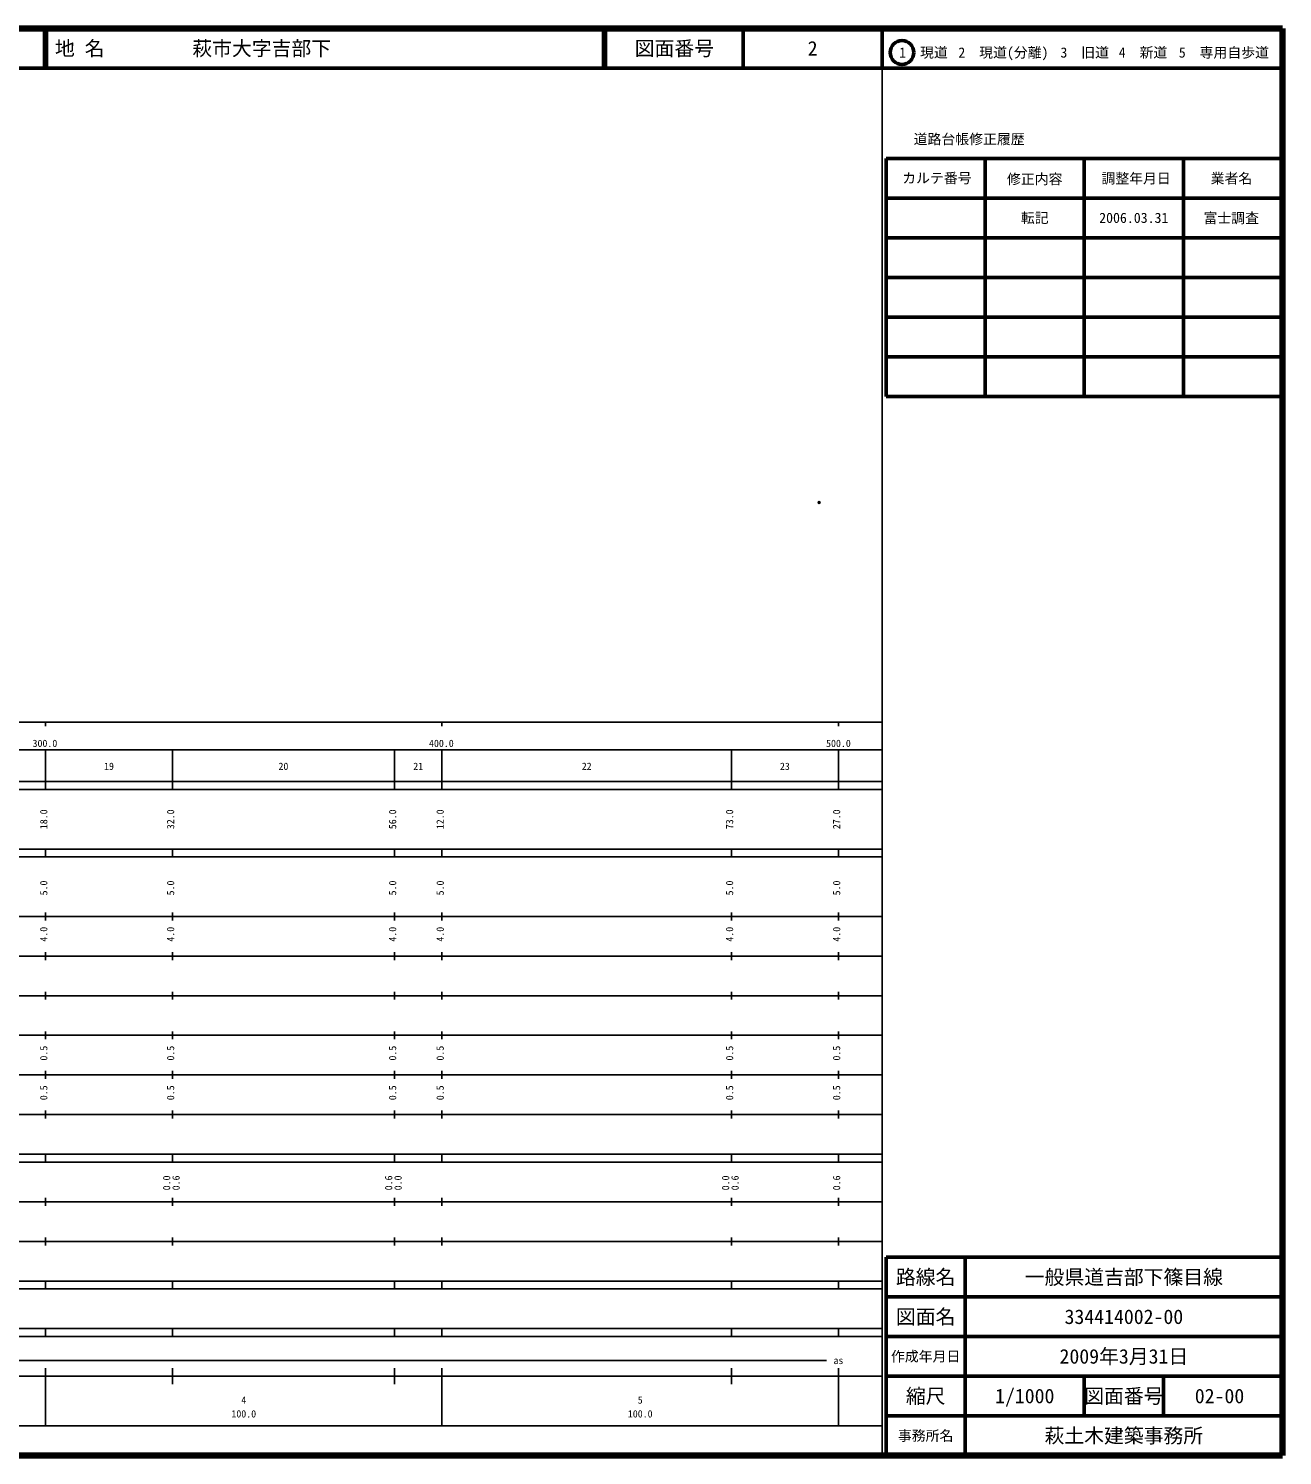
# Model space of a CAD drawing. Units: millimetres on the paper. Extents: x 40 to 680, y 20 to 380.
# Drawn here: x 363.7 to 680, y 20 to 380 of the extents above; entities that cross this region are included whole.
import ezdxf
from ezdxf.enums import TextEntityAlignment as Align

# ---------------------------------------------------------------- set-up
doc = ezdxf.new("R2010")
doc.units = ezdxf.units.MM
doc.header["$PDMODE"] = 32
doc.header["$PDSIZE"] = 0.5
doc.layers.add('M-OTRS', color=6, linetype='Continuous')
doc.layers.add('M-TTL-TXT', color=7, linetype='Continuous')
for name, color, linetype, lineweight in [('M-TTL', 2, 'Continuous', 140), ('M-TTL-BAND', 7, 'Continuous', 25), ('M-TTL-FRAM', 2, 'Continuous', 50), ('M-TTL-LINE', 7, 'Continuous', 50)]:
    doc.layers.add(name, color=color, linetype=linetype, lineweight=lineweight)
doc.styles.add('ＭＳ ゴシック', font='')
doc.styles.get('ＭＳ ゴシック').set_extended_font_data('MS Gothic')

msp = doc.modelspace()

# ---------------------------------------------------------------- linework, layer by layer
at = {"layer": 'M-OTRS'}
msp.add_point((563.118, 260.426), dxfattribs=at)
at = {"layer": 'M-TTL'}
for p, q in [((680, 380), (40, 380)), ((680, 20), (680, 380)), ((40, 20), (680, 20))]:
    msp.add_line(p, q, dxfattribs=at)
at = {"layer": 'M-TTL-BAND'}
for p, q in [((579, 20), (579, 370)), ((40, 205), (579, 205)), ((368, 205), (368, 204)), ((468, 205), (468, 204)), ((568, 205), (568, 204)), ((68, 198), (579, 198)), ((368, 188), (368, 198)), ((400, 188), (400, 198)), ((456, 188), (456, 198)), ((468, 188), (468, 198)), ((541, 188), (541, 198)), ((568, 188), (568, 198)), ((40, 190), (579, 190)), ((40, 188), (579, 188)), ((40, 173), (579, 173)), ((368, 171), (368, 173)), ((400, 171), (400, 173)), ((456, 171), (456, 173)), ((468, 171), (468, 173)), ((541, 171), (541, 173)), ((568, 171), (568, 173)), ((40, 171), (579, 171)), ((40, 156), (579, 156)), ((368, 155), (368, 157)), ((400, 155), (400, 157)), ((456, 155), (456, 157)), ((468, 155), (468, 157)), ((541, 155), (541, 157)), ((568, 155), (568, 157)), ((46, 146), (579, 146)), ((368, 145), (368, 147)), ((400, 145), (400, 147)), ((456, 145), (456, 147)), ((468, 145), (468, 147)), ((541, 145), (541, 147)), ((568, 145), (568, 147)), ((368, 135), (368, 137)), ((400, 135), (400, 137)), ((456, 135), (456, 137)), ((468, 135), (468, 137)), ((541, 135), (541, 137)), ((568, 135), (568, 137)), ((52, 136), (579, 136)), ((46, 126), (579, 126)), ((368, 125), (368, 127)), ((400, 125), (400, 127)), ((456, 125), (456, 127)), ((468, 125), (468, 127)), ((541, 125), (541, 127)), ((568, 125), (568, 127)), ((52, 116), (579, 116)), ((368, 115), (368, 117)), ((400, 115), (400, 117)), ((456, 115), (456, 117)), ((468, 115), (468, 117)), ((541, 115), (541, 117)), ((568, 115), (568, 117)), ((46, 106), (579, 106)), ((368, 105), (368, 107)), ((400, 105), (400, 107)), ((456, 105), (456, 107)), ((468, 105), (468, 107)), ((541, 105), (541, 107)), ((568, 105), (568, 107)), ((40, 96), (579, 96)), ((40, 94), (579, 94)), ((368, 94), (368, 96)), ((400, 94), (400, 96)), ((456, 94), (456, 96)), ((468, 94), (468, 96)), ((541, 94), (541, 96)), ((568, 94), (568, 96)), ((49, 84), (579, 84)), ((368, 83), (368, 85)), ((400, 83), (400, 85)), ((456, 83), (456, 85)), ((468, 83), (468, 85)), ((541, 83), (541, 85)), ((568, 83), (568, 85)), ((40, 74), (579, 74)), ((368, 73), (368, 75)), ((400, 73), (400, 75)), ((456, 73), (456, 75)), ((468, 73), (468, 75)), ((541, 73), (541, 75)), ((568, 73), (568, 75)), ((40, 64), (579, 64)), ((40, 62), (579, 62)), ((368, 62), (368, 64)), ((400, 62), (400, 64)), ((456, 62), (456, 64)), ((468, 62), (468, 64)), ((541, 62), (541, 64)), ((568, 62), (568, 64)), ((40, 52), (579, 52)), ((368, 50), (368, 52)), ((400, 50), (400, 52)), ((456, 50), (456, 52)), ((468, 50), (468, 52)), ((541, 50), (541, 52)), ((568, 50), (568, 52)), ((40, 50), (579, 50)), ((71, 44), (565, 44)), ((40, 40), (579, 40)), ((368, 27.5), (368, 42)), ((400, 38), (400, 42)), ((456, 38), (456, 42)), ((468, 27.5), (468, 42)), ((541, 38), (541, 42)), ((568, 27.5), (568, 42)), ((68, 27.5), (579, 27.5))]:
    msp.add_line(p, q, dxfattribs=at)
at = {"layer": 'M-TTL-FRAM'}
for p, q in [((580, 347.197), (580, 287.197)), ((580, 347.197), (680, 347.197)), ((580, 287.197), (680, 287.197)), ((680, 70), (580, 70)), ((580, 70), (580, 20))]:
    msp.add_line(p, q, dxfattribs=at)
at = {"layer": 'M-TTL-LINE'}
for p, q in [((367.75, 380), (367.75, 370)), ((368.25, 380), (368.25, 370)), ((508.747, 380), (508.747, 370)), ((509.247, 380), (509.247, 370)), ((543.997, 380), (543.997, 370)), ((579, 380), (579, 370)), ((40, 370), (680, 370)), ((605, 347.197), (605, 287.197)), ((630, 347.197), (630, 287.197)), ((655, 347.197), (655, 287.197)), ((580, 337.197), (680, 337.197)), ((580, 327.197), (680, 327.197)), ((580, 317.197), (680, 317.197)), ((580, 307.197), (680, 307.197)), ((580, 297.197), (680, 297.197)), ((600, 70), (600, 20)), ((680, 60), (580, 60)), ((680, 50), (580, 50)), ((680, 40), (580, 40)), ((630, 40), (630, 30)), ((650, 40), (650, 30)), ((680, 30), (580, 30))]:
    msp.add_line(p, q, dxfattribs=at)
msp.add_circle((584.031, 373.958), 3, dxfattribs=at)

# ---------------------------------------------------------------- texts
at = {"layer": 'M-TTL-BAND', "style": 'ＭＳ ゴシック'}
for s, p in [('300.0', (367.844, 198.195)), ('400.0', (467.844, 198.195)), ('500.0', (568, 198.195)), ('19', (384, 192.405)), ('20', (428, 192.405)), ('21', (462, 192.405)), ('22', (504.5, 192.405)), ('23', (554.5, 192.405)), ('as', (568, 42.5)), ('4', (418, 32.523)), ('5', (518, 32.523)), ('100.0', (418, 29.033)), ('100.0', (518, 29.033))]:
    msp.add_text(s, height=1.833, dxfattribs=at).set_placement(p, align=Align.BOTTOM_CENTER)
for s, p in [('18.0', (369, 180.5)), ('32.0', (401, 180.5)), ('56.0', (457, 180.5)), ('12.0', (469, 180.5)), ('73.0', (542, 180.5)), ('27.0', (569, 180.5)), ('5.0', (369, 163.174)), ('5.0', (401, 163.174)), ('5.0', (457, 163.174)), ('5.0', (469, 163.174)), ('5.0', (542, 163.174)), ('5.0', (569, 163.174)), ('4.0', (369, 151.5)), ('4.0', (401, 151.5)), ('4.0', (457, 151.5)), ('4.0', (469, 151.5)), ('4.0', (542, 151.5)), ('4.0', (569, 151.5)), ('0.5', (369, 121.5)), ('0.5', (401, 121.5)), ('0.5', (457, 121.5)), ('0.5', (469, 121.5)), ('0.5', (542, 121.5)), ('0.5', (569, 121.5)), ('0.5', (369, 111.5)), ('0.5', (401, 111.5)), ('0.5', (457, 111.5)), ('0.5', (469, 111.5)), ('0.5', (542, 111.5)), ('0.5', (569, 111.5)), ('0.0', (400, 88.764)), ('0.6', (402.37, 88.764)), ('0.6', (456, 88.764)), ('0.0', (458.37, 88.764)), ('0.0', (541, 88.764)), ('0.6', (543.37, 88.764)), ('0.6', (569, 88.764))]:
    msp.add_text(s, height=1.833, rotation=90, dxfattribs=at).set_placement(p, align=Align.BOTTOM_CENTER)
at = {"layer": 'M-TTL-TXT', "style": 'ＭＳ ゴシック'}
for s, p in [('地 名', (370.38, 375)), ('萩市大字吉部下', (405.024, 375))]:
    msp.add_text(s, height=3.666, dxfattribs=at).set_placement(p, align=Align.MIDDLE_LEFT)
for s, height, p in [('図面番号', 3.666, (526.622, 375)), ('2', 3.666, (561.497, 375)), ('1\u3000現道', 2.566, (589.448, 373.958)), ('2\u3000現道(分離)', 2.566, (609.619, 373.958)), ('3\u3000旧道', 2.566, (630.121, 373.958)), ('4\u3000新道', 2.566, (644.824, 373.958)), ('5\u3000専用自歩道', 2.566, (665.228, 373.958)), ('道路台帳修正履歴', 2.566, (600.968, 352.113)), ('カルテ番号', 2.566, (592.839, 342.277)), ('修正内容', 2.566, (617.509, 342.023)), ('調整年月日', 2.566, (643.089, 342.197)), ('業者名', 2.566, (667.134, 342.197)), ('転記', 2.566, (617.5, 332.245)), ('2006.03.31', 2.566, (642.5, 332.245)), ('富士調査', 2.566, (667.077, 332.189)), ('路線名', 3.666, (590, 65)), ('路線名', 3.666, (590, 65)), ('一般県道吉部下篠目線', 3.666, (640, 65)), ('図面名', 3.666, (590, 55)), ('図面名', 3.666, (590, 55)), ('334414002-00', 3.666, (640, 55)), ('2009年3月31日', 3.666, (640, 45)), ('作成年月日', 2.566, (590, 45)), ('作成年月日', 2.566, (590, 45)), ('縮尺', 3.666, (590, 35)), ('縮尺', 3.666, (590, 35)), ('1/1000', 3.666, (615, 35)), ('図面番号', 3.666, (640, 35)), ('図面番号', 3.666, (640, 35)), ('02-00', 3.666, (664.125, 35)), ('事務所名', 2.566, (590, 25)), ('事務所名', 2.566, (590, 25)), ('萩土木建築事務所', 3.666, (640, 25))]:
    msp.add_text(s, height=height, dxfattribs=at).set_placement(p, align=Align.MIDDLE_CENTER)

doc.saveas('drawing.dxf')
